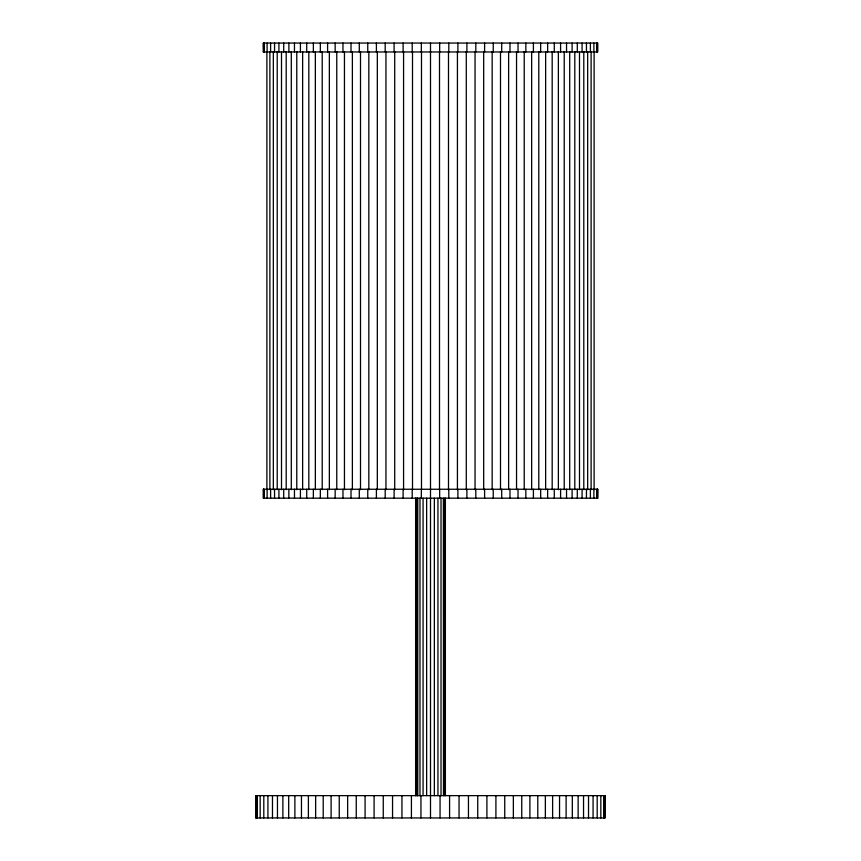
<?xml version="1.0" encoding="UTF-8"?>
<svg xmlns="http://www.w3.org/2000/svg" width="861" height="861" viewBox="0 0 861 861"><rect width="100%" height="100%" fill="white"/><g stroke="black" fill="none" stroke-linecap="round" stroke-linejoin="round"><path stroke-width="1.29" d="M269.891 489.683L269.891 51.542M277.21 489.683L277.21 51.542M291.298 489.683L291.298 51.542M302.631 489.683L302.631 51.542M308.819 489.683L308.819 51.542M322.208 489.683L322.208 51.542M329.354 489.683L329.354 51.542M336.769 489.683L336.769 51.542M344.454 489.683L344.454 51.542M352.375 489.683L352.375 51.542M360.501 489.683L360.501 51.542M368.831 489.683L368.831 51.542M377.322 489.683L377.322 51.542M394.715 489.683L394.715 51.542M403.572 489.683L403.572 51.542M421.492 489.683L421.492 51.542M430.5 489.683L430.5 51.542M439.508 489.683L439.508 51.542M448.495 489.683L448.495 51.542M457.428 489.683L457.428 51.542M466.285 489.683L466.285 51.542M475.046 489.683L475.046 51.542M492.169 489.683L492.169 51.542M500.499 489.683L500.499 51.542M508.625 489.683L508.625 51.542M516.546 489.683L516.546 51.542M538.792 489.683L538.792 51.542M545.648 489.683L545.648 51.542M564.224 489.683L564.224 51.542M574.804 489.683L574.804 51.542M579.496 489.683L579.496 51.542M583.79 489.683L583.79 51.542M587.665 489.683L587.665 51.542M591.109 489.683L591.109 51.542M263.369 51.972L597.631 51.972L597.717 43.05L263.283 43.05L263.283 51.972M263.369 489.252L597.631 489.252M597.631 498.175L263.369 498.175L263.283 489.252M605.1 795.639L255.9 795.639L255.846 817.95L605.1 817.95L604.939 795.639M604.734 795.639L604.67 817.95M604.53 795.639L604.605 817.95M604.293 795.639L604.379 817.95M604.207 795.639L604.121 817.95M604.024 795.639L603.938 817.95M600.838 795.639L600.838 817.95M597.717 489.252L597.717 498.175M597.437 43.05L597.48 51.972M597.512 498.175L597.512 489.252L597.362 498.175M597.265 43.05L597.308 51.972M597.157 43.05L597.211 51.972M597.103 489.252L597.157 498.175M597.19 795.639L597.19 817.95M596.974 43.05L597.039 51.972M596.91 489.252L596.974 498.175M594.112 51.542L594.112 489.683M593.886 43.05L593.886 51.972M593.886 489.252L593.886 498.175M593.078 795.639L593.078 817.95M590.388 43.05L590.388 51.972M590.388 489.252L590.388 498.175M588.526 795.639L588.526 817.95M586.449 43.05L586.449 51.972M586.449 489.252L586.449 498.175M583.543 795.639L583.543 817.95M582.079 43.05L582.079 51.972M582.079 489.252L582.079 498.175M578.129 795.639L578.129 817.95M577.3 43.05L577.3 51.972M577.3 489.252L577.3 498.175M572.317 795.639L572.317 817.95M572.113 43.05L572.113 51.972M572.113 489.252L572.113 498.175M569.702 51.542L569.702 489.683M566.538 43.05L566.538 51.972M566.538 489.252L566.538 498.175M566.118 795.639L566.118 817.95M560.586 43.05L560.586 51.972M560.586 489.252L560.586 498.175M559.542 795.639L559.542 817.95M558.369 51.542L558.369 489.683M554.28 43.05L554.28 51.972M554.28 489.252L554.28 498.175M552.622 795.639L552.622 817.95M552.181 51.542L552.181 489.683M547.639 43.05L547.639 51.972M547.639 489.252L547.639 498.175M545.357 795.639L545.357 817.95M540.665 43.05L540.665 51.972M540.665 489.252L540.665 498.175M537.781 795.639L537.781 817.95M533.4 43.05L533.4 51.972M533.4 489.252L533.4 498.175M531.646 51.542L531.646 489.683M529.902 795.639L529.902 817.95M525.845 43.05L525.845 51.972M525.845 489.252L525.845 498.175M524.231 51.542L524.231 489.683M521.755 795.639L521.755 817.95M518.031 43.05L518.031 51.972M518.031 489.252L518.031 498.175M513.36 795.639L513.36 817.95M509.981 43.05L509.981 51.972M509.981 489.252L509.981 498.175M504.74 795.639L504.74 817.95M501.705 43.05L501.705 51.972M501.705 489.252L501.705 498.175M495.914 795.639L495.914 817.95M493.245 43.05L493.245 51.972M493.245 489.252L493.245 498.175M486.906 795.639L486.906 817.95M484.603 43.05L484.603 51.972M484.603 489.252L484.603 498.175M483.678 51.542L483.678 489.683M477.737 795.639L477.737 817.95M475.81 43.05L475.81 51.972M475.81 489.252L475.81 498.175M468.449 795.639L468.449 817.95M466.899 43.05L466.899 51.972M466.899 489.252L466.899 498.175M459.053 795.639L459.053 817.95M457.891 43.05L457.891 51.972M457.891 489.252L457.891 498.175M449.582 795.639L449.582 817.95M448.796 43.05L448.796 51.972M448.796 489.252L448.796 498.175M445.374 498.175L445.374 795.639M444.868 498.175L444.868 795.639M443.383 498.175L443.49 795.639M441.015 498.175L441.015 795.639M440.057 795.639L440.057 817.95M439.659 43.05L439.659 51.972M439.659 489.252L439.659 498.175M437.937 498.175L437.937 795.639M434.353 498.175L434.353 795.639M430.5 43.05L430.5 51.972M430.5 489.252L430.5 817.95M426.647 498.175L426.647 795.639M423.063 498.175L423.063 795.639M421.341 43.05L421.341 51.972M421.341 489.252L421.341 498.175M420.943 795.639L420.943 817.95M419.985 498.175L419.985 795.639M417.617 498.175L417.617 795.639M417.51 498.175L417.51 795.639M416.132 498.175L416.132 795.639M415.626 498.175L415.626 795.639M412.505 51.542L412.505 489.683M412.204 43.05L412.204 51.972M412.204 489.252L412.204 498.175M411.418 795.639L411.418 817.95M403.109 43.05L403.109 51.972M403.109 489.252L403.109 498.175M401.947 795.639L401.947 817.95M394.101 43.05L394.101 51.972M394.101 489.252L394.101 498.175M392.551 795.639L392.551 817.95M385.954 51.542L385.954 489.683M385.19 43.05L385.19 51.972M385.19 489.252L385.19 498.175M383.263 795.639L383.263 817.95M376.397 43.05L376.397 51.972M376.397 489.252L376.397 498.175M374.094 795.639L374.094 817.95M367.755 43.05L367.755 51.972M367.755 489.252L367.755 498.175M365.086 795.639L365.086 817.95M359.295 43.05L359.295 51.972M359.295 489.252L359.295 498.175M356.26 795.639L356.26 817.95M351.019 43.05L351.019 51.972M351.019 489.252L351.019 498.175M347.64 795.639L347.64 817.95M342.969 43.05L342.969 51.972M342.969 489.252L342.969 498.175M339.245 795.639L339.245 817.95M335.155 43.05L335.155 51.972M335.155 489.252L335.155 498.175M331.098 795.639L331.098 817.95M327.6 43.05L327.6 51.972M327.6 489.252L327.6 498.175M323.219 795.639L323.219 817.95M320.335 43.05L320.335 51.972M320.335 489.252L320.335 498.175M315.643 795.639L315.643 817.95M315.352 51.542L315.352 489.683M313.361 43.05L313.361 51.972M313.361 489.252L313.361 498.175M308.389 795.639L308.389 817.95M306.72 43.05L306.72 51.972M306.72 489.252L306.72 498.175M301.458 795.639L301.458 817.95M300.414 43.05L300.414 51.972M300.414 489.252L300.414 498.175M296.776 51.542L296.776 489.683M294.882 795.639L294.882 817.95M294.462 43.05L294.462 51.972M294.462 489.252L294.462 498.175M288.887 43.05L288.887 51.972M288.887 489.252L288.887 498.175M288.683 795.639L288.683 817.95M286.196 51.542L286.196 489.683M283.7 43.05L283.7 51.972M283.7 489.252L283.7 498.175M282.871 795.639L282.871 817.95M281.504 51.542L281.504 489.683M278.921 43.05L278.921 51.972M278.921 489.252L278.921 498.175M277.457 795.639L277.457 817.95M274.551 43.05L274.551 51.972M274.551 489.252L274.551 498.175M273.335 51.542L273.335 489.683M272.474 795.639L272.474 817.95M270.612 43.05L270.612 51.972M270.612 489.252L270.612 498.175M267.922 795.639L267.922 817.95M267.114 43.05L267.114 51.972M267.114 489.252L267.114 498.175M266.888 51.542L266.888 489.683M264.026 43.05L264.09 51.972M264.026 489.252L264.09 498.175M263.961 43.05L263.843 51.972L263.735 43.05M263.961 498.175L263.843 489.252L263.692 498.175M263.81 795.639L263.81 817.95M263.488 43.05L263.595 51.972M263.595 489.252L263.488 498.175M260.162 795.639L260.162 817.95M257.062 795.639L257.062 817.95M256.976 817.95L256.879 795.639L256.707 817.95M256.47 795.639L256.535 817.95M256.33 795.639L256.395 817.95M256.104 795.639L256.212 817.95M256.061 795.639L256.061 817.95"/></g></svg>
